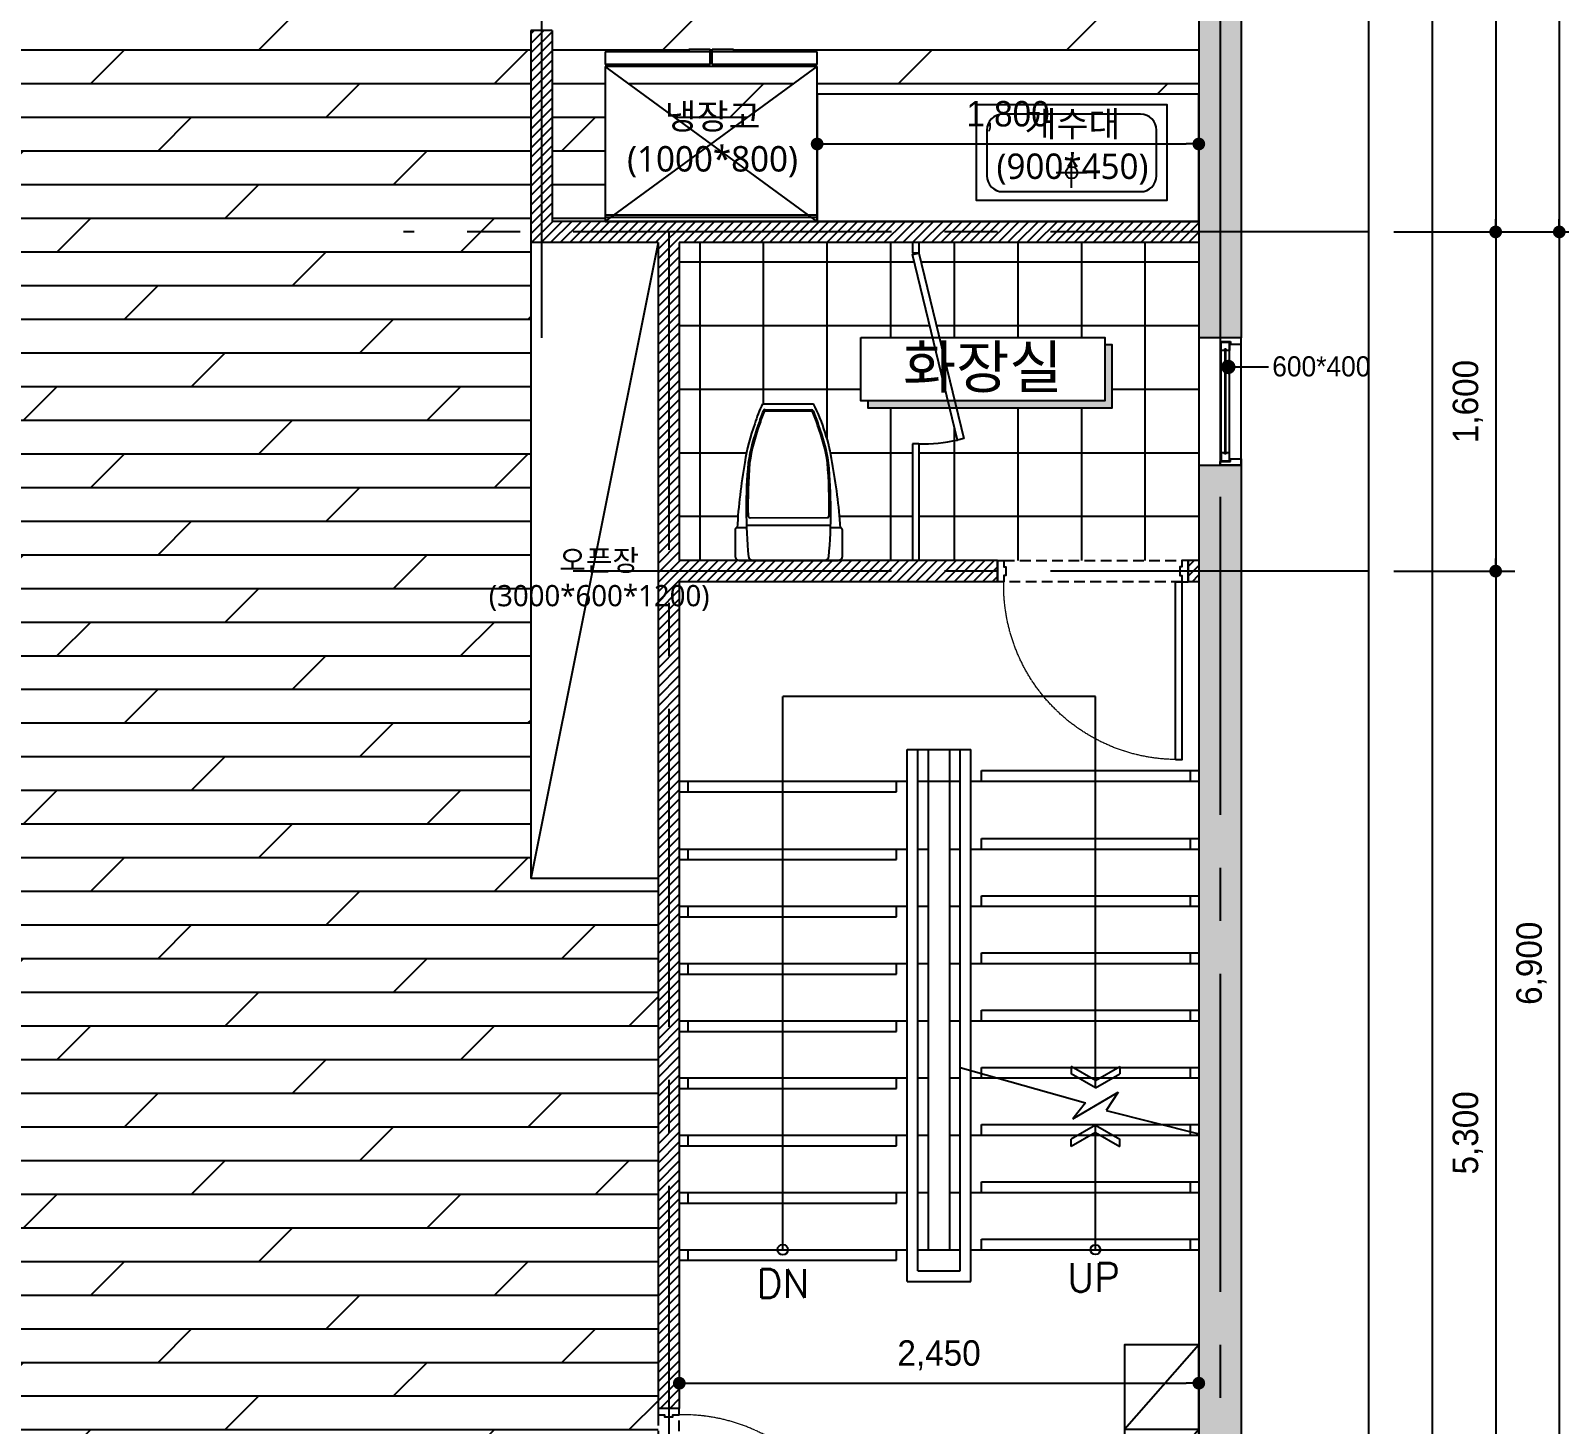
# Model space of a CAD drawing. Header units: millimetres. Extents: x -224448 to 1592092, y -164641 to 319001.
# Drawn here: x 163693 to 170903, y 86336 to 92912 of the extents above; entities that cross this region are included whole.
import ezdxf
from ezdxf.enums import TextEntityAlignment as Align

# ---------------------------------------------------------------- set-up
doc = ezdxf.new("R2010")
doc.units = ezdxf.units.MM
for name, pattern in [('CEN', [62, 60, -1, 0, -1]), ('CENTER2', [1.125, 0.75, -0.125, 0.125, -0.125]), ('HIDDEN', [9.525, 6.35, -3.175])]:
    doc.linetypes.add(name, pattern=pattern)
doc.layers.get('Defpoints').update_dxf_attribs({"color": 35})
for name, color, linetype in [('ARREA', 1, 'Continuous'), ('CORE', 7, 'Continuous'), ('DIM', 3, 'Continuous'), ('FUR', 6, 'Continuous'), ('i-furn-bath', 6, 'Continuous'), ('I-SYM', 4, 'Continuous'), ('I-TEXT', 7, 'Continuous'), ('I_CON', 2, 'Continuous'), ('I_DOOR', 4, 'Continuous'), ('I_FUR', 6, 'Continuous'), ('I_HAT', 8, 'Continuous'), ('I_TXT', 7, 'Continuous'), ('I_WALL', 3, 'Continuous'), ('I_WIN', 5, 'Continuous')]:
    doc.layers.add(name, color=color, linetype=linetype)
doc.layers.add('I_CEN', color=1, linetype='CEN', lineweight=13)
doc.styles.add('HY울릉도', font='')
doc.styles.add('IABU-글꼴스타일', font='')
doc.styles.add('NTOP', font='Dotum.ttf')
doc.styles.add('ROMANS', font='romans', dxfattribs={"height": 135})
doc.styles.add('맑은고딕', font='malgun.ttf')
doc.styles.get('HY울릉도').set_extended_font_data('HY울릉도L')
doc.styles.get('IABU-글꼴스타일').set_extended_font_data('HY울릉도L')
doc.dimstyles.new('IABC-100 (SUB)', dxfattribs={"dimscale": 60, "dimtxt": 2, "dimasz": 1, "dimexe": 1.5, "dimexo": 2, "dimgap": 1, "dimtad": 1, "dimdec": 0, "dimdsep": 46, "dimlunit": 6, "dimtxsty": 'IABU-글꼴스타일', "dimblk": '1234_Dot', "dimcen": 1, "dimclrd": 4, "dimclre": 4, "dimclrt": 7, "dimadec": 0, "dimazin": 0, "dimtfac": 1, "dimtdec": 0, "dimtix": 1, "dimtmove": 2, "dimatfit": 3, "dimldrblk": '1234_Dot', "dimfxl": 2, "dimtolj": 1, "dimtzin": 0, "dimarcsym": 0})

# ---------------------------------------------------------------- blocks, each defined once
blk = doc.blocks.new('klsdfa')
at = {"layer": 'I_CEN'}
blk.add_arc((2937606.3, -1355168), 820.3, 90.70525, 181.30421, dxfattribs=at)
at = {"layer": 'I_DOOR'}
for points in [[(2937596.2, -1354346.6), (2937596.2, -1355186.6), (2937626.2, -1355186.6), (2937626.2, -1354346.6)], [(2936756.2, -1355186.6), (2936756.2, -1355286.6), (2936786.2, -1355286.6), (2936786.2, -1355256.6), (2936796.2, -1355256.6), (2936796.2, -1355216.6), (2936786.2, -1355216.6), (2936786.2, -1355186.6), (2936756.2, -1355186.6)], [(2937656.2, -1355186.6), (2937656.2, -1355286.6), (2937626.2, -1355286.6), (2937626.2, -1355256.6), (2937616.2, -1355256.6), (2937616.2, -1355216.6), (2937626.2, -1355216.6), (2937626.2, -1355186.6), (2937656.2, -1355186.6)]]:
    blk.add_lwpolyline(points, close=True, dxfattribs=at)
at = {"layer": 'I_FUR', "color": 8, "linetype": 'HIDDEN', "ltscale": 8}
for p, q in [((2937626.2, -1355186.6), (2936786.2, -1355186.6)), ((2936786.2, -1355286.6), (2937626.2, -1355286.6))]:
    blk.add_line(p, q, dxfattribs=at)
blk = doc.blocks.new('55')
at = {"layer": 'CORE', "color": 1}
for p, q in [((43002.5, 6190), (43002.5, 8800)), ((43002.5, 8080), (43002.5, 8800)), ((44477.5, 8800), (43002.5, 8800)), ((44477.5, 6953.3), (44477.5, 8800)), ((43940, 8450), (44965, 8450)), ((43940, 8400), (43940, 8450)), ((44925, 8450), (44925, 8400)), ((42555, 8400), (42555, 8350)), ((43540, 8350), (43540, 8400)), ((42515, 8350), (43540, 8350)), ((42555, 8080), (42555, 8030)), ((43540, 8030), (43540, 8080)), ((43940, 8130), (44965, 8130)), ((43940, 8080), (43940, 8130)), ((44925, 8130), (44925, 8080)), ((42515, 8030), (43540, 8030)), ((43940, 7860), (44965, 7860)), ((43940, 7810), (43940, 7860)), ((44925, 7860), (44925, 7810)), ((42555, 7810), (42555, 7760)), ((43540, 7760), (43540, 7810)), ((42515, 7760), (43540, 7760)), ((43940, 7590), (44965, 7590)), ((43940, 7540), (43940, 7590)), ((44925, 7590), (44925, 7540)), ((42555, 7540), (42555, 7490)), ((43540, 7490), (43540, 7540)), ((42515, 7490), (43540, 7490)), ((43940, 7320), (44965, 7320)), ((43940, 7270), (43940, 7320)), ((44925, 7320), (44925, 7270)), ((42515, 7220), (43540, 7220)), ((42555, 7270), (42555, 7220)), ((43540, 7220), (43540, 7270)), ((42555, 7000), (42555, 6950)), ((43540, 6950), (43540, 7000)), ((43840, 7049.5), (44430.8, 6883.2)), ((43940, 7050), (44965, 7050)), ((43940, 7000), (43940, 7050)), ((44925, 7050), (44925, 7000)), ((42515, 6950), (43540, 6950)), ((44371, 6807.4), (44584, 6933.7)), ((44584, 6933.7), (44528.8, 6846.9)), ((44430.8, 6883.2), (44371, 6807.4)), ((43940, 6780), (44965, 6780)), ((43940, 6730), (43940, 6780)), ((44528.8, 6846.9), (44965, 6736.5)), ((44925, 6780), (44925, 6730)), ((42555, 6730), (42555, 6680)), ((43540, 6680), (43540, 6730)), ((44477.5, 6190), (44477.5, 6777.4)), ((42515, 6680), (43540, 6680)), ((43940, 6510), (44965, 6510)), ((43940, 6460), (43940, 6510)), ((44925, 6510), (44925, 6460)), ((42555, 6460), (42555, 6410)), ((43540, 6410), (43540, 6460)), ((42515, 6410), (43540, 6410)), ((43940, 6240), (44965, 6240)), ((43940, 6190), (43940, 6240)), ((44925, 6240), (44925, 6190)), ((42515, 6140), (43540, 6140)), ((42555, 6190), (42555, 6140)), ((43540, 6140), (43540, 6190))]:
    blk.add_line(p, q, dxfattribs=at)
at = {"layer": 'CORE'}
for p, q in [((43590, 6040), (43590, 8550)), ((43590, 8550), (43890, 8550)), ((43640, 6090), (43640, 8550)), ((43690, 6190), (43690, 8550)), ((43790, 6190), (43790, 8550)), ((43840, 6090), (43840, 8550)), ((43890, 6040), (43890, 8550)), ((42515, 8400), (43590, 8400)), ((43640, 8400), (43690, 8400)), ((43640, 8400), (43840, 8400)), ((43790, 8400), (43840, 8400)), ((43890, 8400), (44965, 8400)), ((42515, 8080), (43590, 8080)), ((43640, 8080), (43690, 8080)), ((43790, 8080), (43840, 8080)), ((43890, 8080), (44965, 8080)), ((42515, 7810), (43590, 7810)), ((43640, 7810), (43690, 7810)), ((43790, 7810), (43840, 7810)), ((43890, 7810), (44965, 7810)), ((42515, 7540), (43590, 7540)), ((43640, 7540), (43690, 7540)), ((43790, 7540), (43840, 7540)), ((43890, 7540), (44965, 7540)), ((42515, 7270), (43590, 7270)), ((43640, 7270), (43690, 7270)), ((43790, 7270), (43840, 7270)), ((43890, 7270), (44965, 7270)), ((42515, 7000), (43590, 7000)), ((43640, 7000), (43690, 7000)), ((43790, 7000), (43840, 7000)), ((43890, 7000), (44965, 7000)), ((44477.5, 6988), (44363.2, 7054)), ((44363.2, 7054), (44363.2, 7019.3)), ((44477.5, 6953.3), (44363.2, 7019.3)), ((44477.5, 6988), (44591.8, 7054)), ((44477.5, 6953.3), (44591.8, 7019.3)), ((44591.8, 7054), (44591.8, 7019.3)), ((42515, 6730), (43590, 6730)), ((43640, 6730), (43690, 6730)), ((43790, 6730), (43840, 6730)), ((43890, 6730), (44965, 6730)), ((44477.5, 6777.4), (44363.2, 6711.5)), ((44477.5, 6742.8), (44363.2, 6676.8)), ((44363.2, 6676.8), (44363.2, 6711.5)), ((44477.5, 6777.4), (44591.8, 6711.5)), ((44477.5, 6742.8), (44591.8, 6676.8)), ((44591.8, 6676.8), (44591.8, 6711.5)), ((42515, 6460), (43590, 6460)), ((43640, 6460), (43690, 6460)), ((43790, 6460), (43840, 6460)), ((43890, 6460), (44965, 6460)), ((42515, 6190), (43590, 6190)), ((43640, 6190), (43840, 6190)), ((43890, 6190), (44965, 6190)), ((43640, 6090), (43840, 6090)), ((43590, 6040), (43890, 6040))]:
    blk.add_line(p, q, dxfattribs=at)
for centre, radius in [((43002.5, 6190), 24.4), ((44477.5, 6190), 23.2)]:
    blk.add_circle(centre, radius, dxfattribs=at)
at = {"layer": 'CORE', "color": 2, "style": 'ROMANS'}
for s, p in [('DN', (43004.5, 5963.3)), ('UP', (44468.7, 5991.5))]:
    blk.add_text(s, height=135, dxfattribs=at).set_placement(p, align=Align.CENTER)
blk = doc.blocks.new('ff')
at = {"layer": 'I_WIN', "linetype": 'Continuous'}
for p, q in [((43740, 8610), (43710, 8610)), ((43710, 8610), (43710, 8519.1)), ((43740, 8559.1), (43740, 8610)), ((44280, 8561.1), (44280, 8610)), ((44280, 8610), (44310, 8610)), ((44310, 8610), (44310, 8519.1)), ((44310, 8610), (44310, 8519)), ((43710, 8519.1), (43710, 8510.1)), ((43710, 8510.1), (43727.4, 8510.1)), ((43727.4, 8510.1), (43727.4, 8559.1)), ((43727.4, 8559.1), (43740, 8559.1)), ((43730.7, 8514.8), (43730.7, 8554.8)), ((43730.7, 8554.8), (43768.7, 8554.8)), ((44289.3, 8554.8), (43730.7, 8554.8)), ((43768.7, 8514.8), (43730.7, 8514.8)), ((44289.3, 8514.8), (43730.7, 8514.8)), ((43768.7, 8540.1), (43763.2, 8538.3)), ((43763.2, 8538.3), (43763.2, 8531.9)), ((44256.8, 8537.1), (43763.2, 8537.1)), ((43763.2, 8533.1), (44256.8, 8533.1)), ((43763.2, 8531.9), (43768.7, 8530.1)), ((43768.7, 8554.8), (43768.7, 8540.1)), ((43768.7, 8540.9), (43771.5, 8539.5)), ((43768.7, 8529.3), (43771.5, 8530.7)), ((43768.7, 8530.1), (43768.7, 8514.8)), ((43771.5, 8539.5), (43772, 8538.5)), ((43771.5, 8530.7), (43772, 8531.7)), ((43772, 8538.5), (43772.5, 8537.1)), ((43772, 8531.7), (43772.5, 8533.1)), ((44248, 8538.5), (44247.5, 8537.1)), ((44248, 8538.5), (44247.5, 8537.1)), ((44248, 8531.7), (44247.5, 8533.1)), ((44248, 8531.7), (44247.5, 8533.1)), ((44248.5, 8539.5), (44248, 8538.5)), ((44248.5, 8539.5), (44248, 8538.5)), ((44248.5, 8530.7), (44248, 8531.7)), ((44248.5, 8530.7), (44248, 8531.7)), ((44251.3, 8540.9), (44248.5, 8539.5)), ((44251.3, 8540.9), (44248.5, 8539.5)), ((44251.3, 8529.3), (44248.5, 8530.7)), ((44251.3, 8529.3), (44248.5, 8530.7)), ((44289.3, 8554.8), (44251.3, 8554.8)), ((44251.3, 8554.8), (44251.3, 8540.1)), ((44289.3, 8554.8), (44251.3, 8554.8)), ((44251.3, 8554.8), (44251.3, 8540.1)), ((44251.3, 8540.1), (44256.8, 8538.3)), ((44251.3, 8540.1), (44256.8, 8538.3)), ((44256.8, 8531.9), (44251.3, 8530.1)), ((44256.8, 8531.9), (44251.3, 8530.1)), ((44251.3, 8530.1), (44251.3, 8514.8)), ((44251.3, 8530.1), (44251.3, 8514.8)), ((44251.3, 8514.8), (44289.3, 8514.8)), ((44251.3, 8514.8), (44289.3, 8514.8)), ((44254.8, 8537.1), (44254.8, 8533.1)), ((44254.8, 8537.1), (44254.8, 8533.1)), ((44256.8, 8538.3), (44256.8, 8531.9)), ((44256.8, 8538.3), (44256.8, 8531.9)), ((44280, 8559), (44280, 8561.1)), ((44292.6, 8559), (44280, 8559)), ((44289.3, 8514.8), (44289.3, 8554.8)), ((44289.3, 8514.8), (44289.3, 8554.8)), ((44292.6, 8510), (44292.6, 8559)), ((44310, 8510), (44292.6, 8510)), ((44310, 8519.1), (44310, 8510.1)), ((44310, 8519), (44310, 8510))]:
    blk.add_line(p, q, dxfattribs=at)
blk.add_lwpolyline([(44310, 8610), (43710, 8610), (43710, 8510.1), (44310, 8510.1)], dxfattribs=at)
blk = doc.blocks.new('ggg2')
at = {"layer": 'FUR'}
for p, q in [((38105, 13490), (37610, 13490)), ((37610, 13490), (37610, 13430)), ((38105, 13500), (38005, 13500)), ((38005, 13500), (38005, 13490)), ((38105, 13490), (38105, 13500)), ((38105, 13430), (38105, 13490)), ((38215, 13500), (38115, 13500)), ((38115, 13490), (38115, 13500)), ((38610, 13490), (38115, 13490)), ((38115, 13430), (38115, 13490)), ((38215, 13500), (38215, 13490)), ((38610, 13430), (38610, 13490)), ((38105, 13430), (37610, 13430)), ((38610, 13420), (37610, 13420)), ((37610, 13420), (37610, 12690)), ((38610, 13430), (38115, 13430)), ((38610, 12690), (38610, 13420)), ((37610, 12720), (38610, 12720)), ((37610, 12710), (38610, 12710)), ((37610, 12690), (38610, 12690))]:
    blk.add_line(p, q, dxfattribs=at)
at = {"layer": 'I_HAT'}
for p, q in [((37610, 12690), (38610, 13420)), ((38610, 12690), (37610, 13420))]:
    blk.add_line(p, q, dxfattribs=at)
at = {"layer": 'I_TXT', "insert": (38116.7, 13071.7), "char_height": 120, "width": 3000, "attachment_point": 5, "style": '맑은고딕'}
blk.add_mtext('냉장고\\P(1000*800)', dxfattribs=at)
blk = doc.blocks.new('개수대')
at = {"layer": 'I_FUR'}
for p, q in [((43811.4, 12959.1), (43161.4, 12959.1)), ((43086.4, 12884.1), (43086.4, 12668.4)), ((43886.4, 12668.4), (43886.4, 12884.1)), ((43486.4, 12611.1), (43486.4, 12755.1)), ((43414.4, 12683.1), (43558.4, 12683.1)), ((43161.4, 12593.4), (43811.4, 12593.4))]:
    blk.add_line(p, q, dxfattribs=at)
blk.add_lwpolyline([(43036.4, 13003.4), (43036.4, 12553.4), (43936.4, 12553.4), (43936.4, 13003.4)], close=True, dxfattribs=at)
blk.add_circle((43486.4, 12683.1), 27.5, dxfattribs=at)
for centre, start, end in [((43161.4, 12884.1), 90, 180), ((43811.4, 12884.1), 0, 90), ((43161.4, 12668.4), 180, 270), ((43811.4, 12668.4), 270, 0)]:
    blk.add_arc(centre, 75, start, end, dxfattribs=at)
at = {"layer": 'I_TXT', "insert": (43490.6, 12800.1), "char_height": 120, "width": 3000, "attachment_point": 5, "style": '맑은고딕'}
blk.add_mtext('개수대\\P(900*450)', dxfattribs=at)
blk = doc.blocks.new('j1')
at = {"layer": 'i-furn-bath', "color": 6}
for p, q in [((19424, 13495.2), (19424.2, 13371)), ((19910.7, 13515.2), (19444, 13515.2)), ((19931, 13371), (19930.8, 13495.2)), ((19434.2, 13361), (19480.4, 13361)), ((19480.4, 13350.3), (19876.9, 13350.1)), ((19876.6, 13360.9), (19921, 13361)), ((19801.3, 12776.1), (19560.6, 12776.1))]:
    blk.add_line(p, q, dxfattribs=at)
at = {"layer": 'i-furn-bath', "color": 8}
for p, q in [((19859.5, 13313.5), (19497.1, 13313)), ((19788.3, 12808.5), (19570.5, 12808.7)), ((19788.3, 12803.5), (19570.5, 12803.7))]:
    blk.add_line(p, q, dxfattribs=at)
at = {"layer": 'i-furn-bath', "color": 6}
for centre, radius, start, end in [((19444, 13495.2), 20, 90.08414, 180.08414), ((19508.3, 13495.3), 20, 90.08414, 180.08414), ((19910.8, 13495.2), 20, 0.08414, 90.08414), ((19434.2, 13371), 10, 180.08414, 270.08414), ((21971.8, 13520.8), 2542.6, 183.6048, 190.62391), ((17396, 13502.2), 2528.9, 349.76152, 356.7996), ((19921, 13371), 10, 270.08414, 0.08414), ((20391.9, 13192.6), 929.8, 188.69222, 206.61254), ((18965.1, 13190.5), 929.8, 339.86124, 351.47605), ((19243.8, 13047.5), 602.6, 336.74295, 343.4052), ((19243.8, 13047.5), 620.1, 334.04552, 343.4052)]:
    blk.add_arc(centre, radius, start, end, dxfattribs=at)
at = {"layer": 'i-furn-bath', "color": 8}
for centre, radius, start, end in [((21965.8, 13283.6), 2486.5, 175.04644, 185.29838), ((19847.8, 13495.2), 20, 0.08414, 90.08414), ((17399.4, 13268.9), 2478.9, 355.04006, 5.28477), ((21955.6, 13257.9), 2468.9, 178.95124, 184.71787), ((19497.1, 13303), 10, 90.08414, 178.95124), ((19859.5, 13303.5), 10, 1.21704, 90.08414), ((17401.2, 13251.3), 2468.9, 355.45041, 1.21704), ((20392.6, 13192.6), 913.1, 188.72366, 200.37929), ((20392.6, 13192.6), 908.1, 188.72366, 200.37929), ((18964.4, 13190.5), 908.1, 339.78899, 351.44461), ((18963.9, 13199.4), 916.6, 339.27822, 350.91152), ((20084.1, 13044.5), 573.1, 197.21229, 204.19184), ((20084.1, 13044.5), 568.1, 197.21615, 204.19717), ((19243.8, 13047.5), 597.6, 336.74295, 343.4052), ((19570.5, 12813.7), 10, 203.56976, 270.44477), ((19570.5, 12813.7), 5, 203.56976, 270.44477), ((19788.2, 12813.5), 5, 270.44477, 336.74295), ((19788.2, 12813.5), 10, 270.44477, 336.74295)]:
    blk.add_arc(centre, radius, start, end, dxfattribs=at)
blk = doc.blocks.new('J2')
at = {"layer": 'FUR'}
for p, q in [((40263.6, 5691.2), (39913.6, 5691.2)), ((40263.6, 5291.2), (39913.6, 5291.2)), ((38163.6, 4891.2), (38163.6, 4541.2)), ((38513.6, 4891.2), (38513.6, 4541.2)), ((38863.6, 4891.2), (38863.6, 4541.2)), ((39213.6, 4891.2), (39213.6, 4541.2)), ((39563.6, 4891.2), (39563.6, 4541.2)), ((39913.6, 4891.2), (39913.6, 4541.2))]:
    blk.add_line(p, q, dxfattribs=at)
for points in [[(40263.6, 6091.2), (39913.6, 6091.2), (39913.6, 4891.2), (40263.6, 4891.2)], [(37813.6, 4891.2), (40263.6, 4891.2), (40263.6, 4541.2), (37813.6, 4541.2)]]:
    blk.add_lwpolyline(points, close=True, dxfattribs=at)
at = {"layer": 'I_HAT', "ltscale": 50}
for p, q in [((40263.6, 6091.2), (39913.6, 5691.2)), ((40263.6, 5691.2), (39913.6, 5291.2)), ((40263.6, 5291.2), (39913.6, 4891.2)), ((38163.6, 4891.2), (37813.6, 4541.2)), ((38513.6, 4891.2), (38163.6, 4541.2)), ((38863.6, 4891.2), (38513.6, 4541.2)), ((39213.6, 4891.2), (38863.6, 4541.2)), ((39563.6, 4891.2), (39213.6, 4541.2)), ((39913.6, 4891.2), (39563.6, 4541.2)), ((40263.6, 4891.2), (39913.6, 4541.2))]:
    blk.add_line(p, q, dxfattribs=at)
blk = doc.blocks.new('1234_Dot')
at = {"color": 0, "linetype": 'ByBlock', "lineweight": -2}
blk.add_line((-0.5, 0), (-1, 0), dxfattribs=at)
at = {"color": 0, "linetype": 'ByBlock', "const_width": 0.5}
blk.add_lwpolyline([(-0.25, 0, 1), (0.25, 0, 1)], format="xyb", close=True, dxfattribs=at)
blk = doc.blocks.new('*D82')
at = {"layer": 'Defpoints', "color": 0, "ltscale": 50, "transparency": 16777216}
for p in [(170002.5, 95611.6), (170002.5, 91961.6), (170602.5, 91961.6)]:
    blk.add_point(p, dxfattribs=at)
at = {"layer": 'DIM', "color": 4, "lineweight": -2, "ltscale": 50, "transparency": 16777216}
for p, q in [((170122.5, 95611.6), (170692.5, 95611.6)), ((170602.5, 95551.6), (170602.5, 92021.6)), ((170122.5, 91961.6), (170692.5, 91961.6))]:
    blk.add_line(p, q, dxfattribs=at)
at = {"layer": 'DIM', "color": 4, "lineweight": -2, "ltscale": 50, "transparency": 16777216, "xscale": 60, "yscale": 60, "zscale": 60}
for p, rotation in [((170602.5, 95611.6), 90), ((170602.5, 91961.6), 270)]:
    blk.add_blockref('1234_Dot', p, dxfattribs=dict(at, rotation=rotation))
at = {"layer": 'DIM', "color": 7, "ltscale": 50, "transparency": 16777216, "insert": (170471.1, 93786.6), "char_height": 120, "attachment_point": 5, "rotation": 90, "style": 'IABU-글꼴스타일'}
blk.add_mtext('\\A1;3,650', dxfattribs=at)
blk = doc.blocks.new('*D83')
at = {"layer": 'Defpoints', "color": 0, "ltscale": 50, "transparency": 16777216}
for p in [(170002.5, 91961.6), (170002.5, 90361.6), (170602.5, 90361.6)]:
    blk.add_point(p, dxfattribs=at)
at = {"layer": 'DIM', "color": 4, "lineweight": -2, "ltscale": 50, "transparency": 16777216}
for p, q in [((170122.5, 91961.6), (170692.5, 91961.6)), ((170602.5, 91901.6), (170602.5, 90421.6)), ((170122.5, 90361.6), (170692.5, 90361.6))]:
    blk.add_line(p, q, dxfattribs=at)
at = {"layer": 'DIM', "color": 4, "lineweight": -2, "ltscale": 50, "transparency": 16777216, "xscale": 60, "yscale": 60, "zscale": 60}
for p, rotation in [((170602.5, 91961.6), 90), ((170602.5, 90361.6), 270)]:
    blk.add_blockref('1234_Dot', p, dxfattribs=dict(at, rotation=rotation))
at = {"layer": 'DIM', "color": 7, "ltscale": 50, "transparency": 16777216, "insert": (170471.1, 91161.6), "char_height": 120, "attachment_point": 5, "rotation": 90, "style": 'IABU-글꼴스타일'}
blk.add_mtext('\\A1;1,600', dxfattribs=at)
blk = doc.blocks.new('*D84')
at = {"layer": 'Defpoints', "color": 0, "ltscale": 50, "transparency": 16777216}
for p in [(170002.5, 90361.6), (170002.5, 85061.6), (170602.5, 85061.6)]:
    blk.add_point(p, dxfattribs=at)
at = {"layer": 'DIM', "color": 4, "lineweight": -2, "ltscale": 50, "transparency": 16777216}
for p, q in [((170122.5, 90361.6), (170692.5, 90361.6)), ((170602.5, 90301.6), (170602.5, 85121.6)), ((170122.5, 85061.6), (170692.5, 85061.6))]:
    blk.add_line(p, q, dxfattribs=at)
at = {"layer": 'DIM', "color": 4, "lineweight": -2, "ltscale": 50, "transparency": 16777216, "xscale": 60, "yscale": 60, "zscale": 60}
for p, rotation in [((170602.5, 90361.6), 90), ((170602.5, 85061.6), 270)]:
    blk.add_blockref('1234_Dot', p, dxfattribs=dict(at, rotation=rotation))
at = {"layer": 'DIM', "color": 7, "ltscale": 50, "transparency": 16777216, "insert": (170471.1, 87711.6), "char_height": 120, "attachment_point": 5, "rotation": 90, "style": 'IABU-글꼴스타일'}
blk.add_mtext('\\A1;5,300', dxfattribs=at)
blk = doc.blocks.new('*D85')
at = {"layer": 'Defpoints', "color": 0, "ltscale": 50, "transparency": 16777216}
for p in [(170002.5, 96761.6), (170002.5, 85061.6), (171202.5, 85061.6)]:
    blk.add_point(p, dxfattribs=at)
at = {"layer": 'DIM', "color": 4, "lineweight": -2, "ltscale": 50, "transparency": 16777216}
for p, q in [((170122.5, 96761.6), (171292.5, 96761.6)), ((171202.5, 96701.6), (171202.5, 85121.6)), ((170122.5, 85061.6), (171292.5, 85061.6))]:
    blk.add_line(p, q, dxfattribs=at)
at = {"layer": 'DIM', "color": 4, "lineweight": -2, "ltscale": 50, "transparency": 16777216, "xscale": 60, "yscale": 60, "zscale": 60}
for p, rotation in [((171202.5, 96761.6), 90), ((171202.5, 85061.6), 270)]:
    blk.add_blockref('1234_Dot', p, dxfattribs=dict(at, rotation=rotation))
at = {"layer": 'DIM', "color": 7, "ltscale": 50, "transparency": 16777216, "insert": (171071.1, 90911.6), "char_height": 120, "attachment_point": 5, "rotation": 90, "style": 'IABU-글꼴스타일'}
blk.add_mtext('\\A1;11,700', dxfattribs=at)
blk = doc.blocks.new('*D86')
at = {"layer": 'Defpoints', "color": 0, "ltscale": 50, "transparency": 16777216}
for p in [(170002.5, 96761.6), (170002.5, 91961.6), (170902.5, 91961.6)]:
    blk.add_point(p, dxfattribs=at)
at = {"layer": 'DIM', "color": 4, "lineweight": -2, "ltscale": 50, "transparency": 16777216}
for p, q in [((170122.5, 96761.6), (170992.5, 96761.6)), ((170902.5, 96701.6), (170902.5, 92021.6)), ((170122.5, 91961.6), (170992.5, 91961.6))]:
    blk.add_line(p, q, dxfattribs=at)
at = {"layer": 'DIM', "color": 4, "lineweight": -2, "ltscale": 50, "transparency": 16777216, "xscale": 60, "yscale": 60, "zscale": 60}
for p, rotation in [((170902.5, 96761.6), 90), ((170902.5, 91961.6), 270)]:
    blk.add_blockref('1234_Dot', p, dxfattribs=dict(at, rotation=rotation))
at = {"layer": 'DIM', "color": 7, "ltscale": 50, "transparency": 16777216, "insert": (170771.1, 94361.6), "char_height": 120, "attachment_point": 5, "rotation": 90, "style": 'IABU-글꼴스타일'}
blk.add_mtext('\\A1;4,800', dxfattribs=at)
blk = doc.blocks.new('*D87')
at = {"layer": 'Defpoints', "color": 0, "ltscale": 50, "transparency": 16777216}
for p in [(170002.5, 91961.6), (170002.5, 85061.6), (170902.5, 85061.6)]:
    blk.add_point(p, dxfattribs=at)
at = {"layer": 'DIM', "color": 4, "lineweight": -2, "ltscale": 50, "transparency": 16777216}
for p, q in [((170122.5, 91961.6), (170992.5, 91961.6)), ((170902.5, 91901.6), (170902.5, 85121.6)), ((170122.5, 85061.6), (170992.5, 85061.6))]:
    blk.add_line(p, q, dxfattribs=at)
at = {"layer": 'DIM', "color": 4, "lineweight": -2, "ltscale": 50, "transparency": 16777216, "xscale": 60, "yscale": 60, "zscale": 60}
for p, rotation in [((170902.5, 91961.6), 90), ((170902.5, 85061.6), 270)]:
    blk.add_blockref('1234_Dot', p, dxfattribs=dict(at, rotation=rotation))
at = {"layer": 'DIM', "color": 7, "ltscale": 50, "transparency": 16777216, "insert": (170771.1, 88511.6), "char_height": 120, "attachment_point": 5, "rotation": 90, "style": 'IABU-글꼴스타일'}
blk.add_mtext('\\A1;6,900', dxfattribs=at)
blk = doc.blocks.new('*D99')
at = {"layer": 'Defpoints', "color": 0, "ltscale": 50, "transparency": 16777216}
for p in [(166752.5, 86600.5), (169202.5, 86600.5), (169202.5, 86530.5)]:
    blk.add_point(p, dxfattribs=at)
at = {"layer": 'DIM', "color": 4, "lineweight": -2, "ltscale": 50, "transparency": 16777216}
for p, q in [((166812.5, 86530.5), (169142.5, 86530.5)), ((166752.5, 86480.5), (166752.5, 86440.5)), ((169202.5, 86480.5), (169202.5, 86440.5))]:
    blk.add_line(p, q, dxfattribs=at)
at = {"layer": 'DIM', "color": 4, "lineweight": -2, "ltscale": 50, "transparency": 16777216, "xscale": 60, "yscale": 60, "zscale": 60, "rotation": 180}
blk.add_blockref('1234_Dot', (166752.5, 86530.5), dxfattribs=at)
at = {"layer": 'DIM', "color": 4, "lineweight": -2, "ltscale": 50, "transparency": 16777216, "xscale": 60, "yscale": 60, "zscale": 60}
blk.add_blockref('1234_Dot', (169202.5, 86530.5), dxfattribs=at)
at = {"layer": 'DIM', "color": 7, "ltscale": 50, "transparency": 16777216, "insert": (167977.5, 86661.9), "char_height": 120, "attachment_point": 5, "style": 'IABU-글꼴스타일'}
blk.add_mtext('\\A1;2,450', dxfattribs=at)
blk = doc.blocks.new('*D104')
at = {"layer": 'Defpoints', "color": 0, "ltscale": 50, "transparency": 16777216}
for p in [(167402.5, 92376.6), (169202.5, 92376.6), (169202.5, 92376.6)]:
    blk.add_point(p, dxfattribs=at)
at = {"layer": 'DIM', "color": 4, "lineweight": -2, "ltscale": 50, "transparency": 16777216}
for p, q in [((167402.5, 92496.6), (167402.5, 92466.6)), ((169202.5, 92496.6), (169202.5, 92466.6)), ((167462.5, 92376.6), (169142.5, 92376.6))]:
    blk.add_line(p, q, dxfattribs=at)
at = {"layer": 'DIM', "color": 4, "lineweight": -2, "ltscale": 50, "transparency": 16777216, "xscale": 60, "yscale": 60, "zscale": 60, "rotation": 180}
blk.add_blockref('1234_Dot', (167402.5, 92376.6), dxfattribs=at)
at = {"layer": 'DIM', "color": 4, "lineweight": -2, "ltscale": 50, "transparency": 16777216, "xscale": 60, "yscale": 60, "zscale": 60}
blk.add_blockref('1234_Dot', (169202.5, 92376.6), dxfattribs=at)
at = {"layer": 'DIM', "color": 7, "ltscale": 50, "transparency": 16777216, "insert": (168302.5, 92508.1), "char_height": 120, "attachment_point": 5, "style": 'IABU-글꼴스타일'}
blk.add_mtext('\\A1;1,800', dxfattribs=at)

msp = doc.modelspace()

# ---------------------------------------------------------------- hatches: boundary and pattern name
at = {"layer": 'I-SYM', "linetype": 'Continuous', "ltscale": 0.5}
h = msp.add_hatch(color=9, dxfattribs=at)
h.dxf.hatch_style = 1
edge = h.paths.add_edge_path()
edge.add_arc((169341.513, 91324.733), 34.266, 0, 360)
at = {"layer": 'I_HAT'}
h = msp.add_hatch(color=256, dxfattribs=at)
h.dxf.hatch_style = 1
h.paths.add_polyline_path([(169402.484, 90861.633), (169202.484, 90861.633), (169202.484, 85161.633), (168977.484, 85161.633), (168977.484, 84961.633), (169402.484, 84961.633)])
h.paths.add_polyline_path([(166977.484, 85161.633), (166752.484, 85161.633), (166752.484, 85511.633), (166652.484, 85511.633), (166652.484, 85161.633), (166152.484, 85161.633), (166152.484, 84961.633), (166977.484, 84961.633)])
h.paths.add_polyline_path([(156902.484, 88311.633), (156902.484, 90311.633), (156902.484, 94511.633), (156902.484, 96661.633), (157302.484, 96661.633), (157302.484, 96861.633), (156702.484, 96861.633), (156702.484, 96661.633), (156702.484, 84961.633), (157302.484, 84961.633), (157302.484, 85161.633), (156902.484, 85161.633)])
h.paths.add_polyline_path([(169402.484, 96661.633), (169402.484, 96861.633), (168802.484, 96861.633), (168802.484, 96661.633), (169202.484, 96661.633), (169202.484, 95390.458), (169402.484, 95390.458)])
h.paths.add_polyline_path([(169402.484, 95390.458), (169202.484, 95390.458), (169202.484, 94611.633), (169202.484, 91811.633), (169202.484, 91461.633), (169402.484, 91461.633)])
h = msp.add_hatch(dxfattribs=at)
h.set_pattern_fill('ANSI31', color=256, scale=10)
h.set_pattern_definition([(45, (-20650, 42020), (-22.4506403, 22.4506403), [])])
h.paths.add_polyline_path([(169202.484, 95661.633), (168902.484, 95661.633), (168902.484, 95561.633), (169202.484, 95561.633)])
h.paths.add_polyline_path([(167702.484, 95661.633), (166152.484, 95661.633), (166152.484, 95711.633), (166052.484, 95711.633), (166052.484, 94861.633), (166002.484, 94861.633), (166002.484, 94761.633), (166052.484, 94761.633), (166052.484, 94711.633), (166152.484, 94711.633), (166152.484, 95561.633), (167702.484, 95561.633)])
h.paths.add_polyline_path([(166152.484, 96661.633), (166052.484, 96661.633), (166052.484, 96611.633), (166152.484, 96611.633)])
h.paths.add_polyline_path([(164202.484, 94861.633), (156902.484, 94861.633), (156902.484, 94761.633), (164202.484, 94761.633)])
h.paths.add_polyline_path([(166152.484, 92911.633), (166052.484, 92911.633), (166052.484, 91911.633), (166652.484, 91911.633), (166652.484, 86411.633), (166752.484, 86411.633), (166752.484, 90311.633), (168252.484, 90311.633), (168252.484, 90411.633), (166752.484, 90411.633), (166752.484, 91911.633), (169202.484, 91911.633), (169202.484, 92011.633), (166152.484, 92011.633)])
h.paths.add_polyline_path([(169202.484, 90411.633), (169152.484, 90411.633), (169152.484, 90311.633), (169202.484, 90311.633)], flags=17)
h = msp.add_hatch(dxfattribs=at)
h.set_pattern_fill('DOLMIT', color=256, scale=25, double=1)
h.set_pattern_definition([(0, (-20650, 42020), (0, 158.75), []), (45, (-20650, 42020), (-317.4998, 317.4998), [224.5064, -449.0128])])
h.paths.add_polyline_path([(166052.484, 92911.633), (166052.484, 94711.633), (166052.484, 94761.633), (166002.484, 94761.633), (164202.484, 94761.633), (156952.484, 94761.633), (156952.484, 93911.708, -0.41421356), (156983.734, 93880.458, -0.41421356), (156952.484, 93849.208), (156952.484, 91961.633), (157952.484, 91961.633), (157952.484, 87961.633), (156952.484, 87961.633), (156952.484, 85161.633), (157302.484, 85161.633), (166152.484, 85161.633), (166652.484, 85161.633), (166652.484, 85511.633), (166652.484, 85541.633), (166652.484, 86381.633), (166652.484, 86411.633), (166652.484, 88911.633), (166052.484, 88911.633), (166052.484, 91911.633)])
h.paths.add_polyline_path([(162882.494, 90840.458), (162882.494, 90540.458), (161732.611, 90540.458), (161732.611, 90574.208), (161698.861, 90574.208), (161698.861, 90874.208), (162848.744, 90874.208), (162848.744, 90840.458)], flags=16)
edge = h.paths.add_edge_path(flags=16)
edge.add_spline(control_points=[(161687.407, 90323.89), (161668.054, 90352.91), (161564.961, 90406.394), (161613.984, 90255.433), (161553.739, 90280.803), (161503.888, 90313.829)], knot_values=[148.84740091, 148.84740091, 148.84740091, 148.84740091, 439.52376823, 623.75724495, 958.40229249, 958.40229249, 958.40229249, 958.40229249], degree=3, periodic=0)
edge.add_ellipse((161483.376, 90327.742), major_axis=(17.526, 17.526), ratio=1, start_angle=-45, end_angle=280.8512364, ccw=False)
h.paths.add_polyline_path([(169202.484, 94611.633), (169202.484, 95061.633), (168784.383, 95061.633, -0.15938052), (168808.009, 94989.403), (168808.009, 94963.864, -1.00000077), (168843.047, 94963.916), (168843.046, 94881.222, -0.99999923), (168311.922, 94880.994), (168311.937, 94963.864, -0.99939562), (168346.974, 94963.938), (168346.959, 94989.252, -0.15969714), (168370.585, 95061.633), (166152.484, 95061.633), (166152.484, 94711.633), (166152.484, 92911.633), (166152.484, 92011.633), (166402.484, 92011.633), (166402.484, 92741.633), (166902.484, 92376.633), (167402.484, 92741.633), (167402.484, 92611.633), (169202.484, 92611.633)])
h.paths.add_polyline_path([(166324.768, 94068.583), (166324.768, 94010.248), (166252.484, 93911.633), (166252.484, 93969.969)], flags=16)
h.paths.add_polyline_path([(166777.484, 94320.458), (167120.585, 94320.458, -0.15938672), (167096.959, 94392.691), (167096.974, 94418.227, -0.99981071), (167061.937, 94418.168), (167061.922, 94500.769, -1.00018932), (167593.046, 94501.097), (167593.047, 94418.227, -1.00001224), (167558.009, 94418.175), (167558.009, 94392.691, -0.15938679), (167534.383, 94320.458), (167820.585, 94320.458, -0.15938672), (167796.959, 94392.691), (167796.974, 94418.227, -0.99981071), (167761.937, 94418.168), (167761.922, 94500.769, -1.00018932), (168293.046, 94501.097), (168293.047, 94418.227, -1.00001224), (168258.009, 94418.175), (168258.009, 94392.691, -0.15938679), (168234.383, 94320.458), (168577.484, 94320.458), (168577.484, 93520.458), (168234.383, 93520.458, -0.15938052), (168258.009, 93448.228), (168258.009, 93422.689, -1.00000077), (168293.047, 93422.741), (168293.046, 93340.046, -0.99999923), (167761.922, 93339.819), (167761.937, 93422.689, -0.99939562), (167796.974, 93422.762), (167796.959, 93448.077, -0.15969714), (167820.585, 93520.458), (167534.383, 93520.458, -0.15938052), (167558.009, 93448.228), (167558.009, 93422.689, -1.00000077), (167593.047, 93422.741), (167593.046, 93340.046, -0.99999923), (167061.922, 93339.819), (167061.937, 93422.689, -0.99939562), (167096.974, 93422.762), (167096.959, 93448.077, -0.15969714), (167120.585, 93520.458), (166777.484, 93520.458)], flags=16)
h.paths.add_polyline_path([(166252.484, 93711.633), (166324.768, 93613.019), (166324.768, 93554.683), (166252.484, 93653.298)], flags=16)
h.paths.add_polyline_path([(167096.959, 94500.983, -0.87109763), (167558.009, 94501.097), (167558, 94452.556, 1.00021202), (167096.969, 94448.314)], flags=0)
h.paths.add_polyline_path([(167096.968, 93388.35, 1.00016557), (167557.999, 93392.591), (167558.009, 93339.819, -0.87109763), (167096.959, 93339.933)], flags=0)
h.paths.add_polyline_path([(167796.959, 94500.983, -0.87109763), (168258.009, 94501.097), (168258, 94452.556, 1.00021202), (167796.969, 94448.314)], flags=0)
h.paths.add_polyline_path([(166797.484, 92811.633), (166797.484, 92821.633), (166897.484, 92821.633), (166897.484, 92811.633), (166897.484, 92751.633), (166402.484, 92751.633), (166402.484, 92811.633)], flags=16)
h.paths.add_polyline_path([(166907.484, 92821.633), (167007.484, 92821.633), (167007.484, 92811.633), (167402.484, 92811.633), (167402.484, 92751.633), (166907.484, 92751.633), (166907.484, 92811.633)], flags=16)
h.paths.add_polyline_path([(167796.968, 93388.35, 1.00016557), (168257.999, 93392.591), (168258.009, 93339.819, -0.87109763), (167796.959, 93339.933)], flags=0)
h.paths.add_polyline_path([(161971.247, 90505.423), (162560.197, 90505.423), (162560.197, 90942.992), (161971.247, 90942.992)], flags=24)
h.paths.add_polyline_path([(161710.76, 90011.525), (162337.7, 90011.525), (162337.7, 90223.092), (161710.76, 90223.092)], flags=24)
h.paths.add_polyline_path([(161709.648, 90214.115), (163306.811, 90214.115), (163306.811, 90419.637), (161709.648, 90419.637)], flags=24)
h.paths.add_polyline_path([(159228.817, 93085.791), (160763.171, 93085.791), (160763.171, 93983.602), (159228.817, 93983.602)], flags=24)
h.paths.add_polyline_path([(156912.737, 89677.024), (158008.661, 89677.024), (158008.661, 90080.919), (156912.737, 90080.919)], flags=9)
h.paths.add_polyline_path([(165826.36, 90127.024), (166922.284, 90127.024), (166922.284, 90530.919), (165826.36, 90530.919)], flags=9)
h.paths.add_polyline_path([(166543.797, 92202.188), (167274.096, 92202.188), (167274.096, 92606.083), (166543.797, 92606.083)], flags=25)
h.paths.add_polyline_path([(167309.615, 93747.959), (168039.914, 93747.959), (168039.914, 94151.854), (167309.615, 94151.854)], flags=8)
h = msp.add_hatch(dxfattribs=at)
h.set_pattern_fill('_USER', color=256, scale=300, double=1, pattern_type=0)
h.set_pattern_definition([(0, (-20650, 42020), (0, 300), []), (90, (-20650, 42020), (-300, 2e-14), [])])
h.paths.add_polyline_path([(169202.484, 91811.633), (169202.484, 91911.633), (167882.484, 91911.633), (167882.484, 91858.152), (167977.927, 91464.208), (168758.743, 91464.208), (168758.743, 91430.458), (168792.493, 91430.458), (168792.493, 91130.458), (168058.787, 91130.458), (168093.558, 90986.938), (168064.402, 90979.875, -0.05215282), (167882.484, 90961.629), (167882.484, 90411.633), (168252.484, 90411.633), (168282.484, 90411.633), (169122.484, 90411.633), (169152.484, 90411.633), (169202.484, 90411.633), (169202.484, 90861.633), (169202.484, 91461.633)])
h.paths.add_polyline_path([(167850.773, 91861.633), (167852.484, 91861.633), (167852.484, 91911.633), (166752.484, 91911.633), (166752.484, 90411.633), (167035.476, 90411.633, -0.41421356), (167015.447, 90431.604), (167015.265, 90555.808, -0.41421356), (167025.25, 90565.823, -0.03071908), (167061.575, 90874.144, -0.05072261), (167108.153, 91056.459, -0.04086203), (167144.868, 91150.75), (167385.633, 91150.75, -0.07835189), (167473.464, 90874.749, -0.03063622), (167512.018, 90565.852, -0.41421356), (167522.032, 90555.867), (167522.215, 90431.663, -0.41421356), (167502.244, 90411.633), (167852.484, 90411.633), (167852.484, 90961.633), (167882.484, 90961.633), (167882.484, 90961.629, 0.05215282), (168064.402, 90979.875), (168027.919, 91130.458), (167642.61, 91130.458), (167642.61, 91164.208), (167608.86, 91164.208), (167608.86, 91464.208), (167947.059, 91464.208)])
h = msp.add_hatch(color=256, dxfattribs=at)
h.dxf.hatch_style = 1
h.paths.add_polyline_path([(168792.493, 91430.458), (168758.743, 91430.458), (168758.743, 91164.208), (167642.61, 91164.208), (167642.61, 91130.458), (168792.493, 91130.458)])

# ---------------------------------------------------------------- linework, layer by layer
at = {"layer": 'ARREA', "color": 1, "linetype": 'CENTER2', "ltscale": 2000}
for p, q in [((166102.484, 97461.633), (166102.484, 91311.633)), ((169302.484, 97461.633), (169302.484, 84361.633)), ((170002.484, 91961.633), (165452.484, 91961.633)), ((166702.484, 91961.633), (166702.484, 84361.633)), ((170002.484, 90361.633), (166052.484, 90361.633))]:
    msp.add_line(p, q, dxfattribs=at)
at = {"layer": 'Defpoints'}
for points in [[(155202.484, 98361.633), (170902.484, 98361.633), (170902.484, 83461.633), (155202.484, 83461.633)], [(155502.484, 98061.633), (170602.484, 98061.633), (170602.484, 83761.633), (155502.484, 83761.633)], [(155802.484, 97761.633), (170302.484, 97761.633), (170302.484, 84061.633), (155802.484, 84061.633)], [(156102.484, 97461.633), (170002.484, 97461.633), (170002.484, 84361.633), (156102.484, 84361.633)]]:
    msp.add_lwpolyline(points, close=True, dxfattribs=at)
at = {"layer": 'FUR'}
for p, q in [((167852.484, 91911.633), (167852.484, 91861.633)), ((167882.484, 91861.633), (167852.484, 91861.633)), ((167882.484, 91911.633), (167882.484, 91861.633)), ((167852.484, 90961.633), (167852.484, 90411.633)), ((167882.484, 90961.633), (167852.484, 90961.633)), ((167882.484, 90961.633), (167882.484, 90411.633))]:
    msp.add_line(p, q, dxfattribs=at)
for points in [[(169202.484, 92611.633), (167402.484, 92611.633), (167402.484, 92011.633), (169202.484, 92011.633)], [(168093.558, 90986.938), (168064.402, 90979.875), (167852.484, 91854.569), (167881.641, 91861.633)]]:
    msp.add_lwpolyline(points, close=True, dxfattribs=at)
msp.add_arc((167886.22, 91840.421), 878.799, 269.7014288, 281.6981502, dxfattribs=at)
at = {"layer": 'I-SYM', "color": 9, "linetype": 'Continuous', "ltscale": 0.5}
msp.add_line((169338.731, 91324.565), (169530.966, 91324.565), dxfattribs=at)
at = {"layer": 'I_CON', "color": 2}
for p, q in [((169402.484, 96661.633), (169402.484, 91461.633)), ((169202.484, 94611.633), (169202.484, 91811.633)), ((169202.484, 91811.633), (169202.484, 91461.633)), ((169202.484, 90861.633), (169202.484, 85161.633)), ((169402.484, 90861.633), (169402.484, 84961.633)), ((166752.484, 86411.633), (166652.484, 86411.633))]:
    msp.add_line(p, q, dxfattribs=at)
for points in [[(169402.484, 91461.633), (169202.484, 91461.633)], [(169202.484, 90861.633), (169402.484, 90861.633)]]:
    msp.add_lwpolyline(points, dxfattribs=at)
at = {"layer": 'I_FUR'}
for p in [(166052.484, 91911.633), (166652.484, 88911.633)]:
    msp.add_line(p, (166052.484, 88911.633), dxfattribs=at)
at = {"layer": 'I_HAT', "ltscale": 50}
msp.add_line((166652.484, 91911.633), (166052.484, 88911.633), dxfattribs=at)
at = {"layer": 'I_TXT', "color": 142}
msp.add_lwpolyline([(167608.86, 91464.208), (168758.743, 91464.208), (168758.743, 91164.208), (167608.86, 91164.208)], close=True, dxfattribs=at)
msp.add_lwpolyline([(168758.743, 91430.458), (168792.493, 91430.458), (168792.493, 91130.458), (167642.61, 91130.458), (167642.61, 91164.208)], dxfattribs=at)
at = {"layer": 'I_WALL'}
for p, q in [((166152.484, 92911.633), (166052.484, 92911.633)), ((166052.484, 92911.633), (166052.484, 91911.633)), ((166152.484, 92911.633), (166152.484, 92011.633)), ((169202.484, 92011.633), (166152.484, 92011.633)), ((166652.484, 91911.633), (166052.484, 91911.633)), ((166652.484, 91911.633), (166652.484, 86411.633)), ((166752.484, 91911.633), (166752.484, 90411.633)), ((169202.484, 91911.633), (166752.484, 91911.633)), ((168252.484, 90411.633), (166752.484, 90411.633)), ((168252.484, 90411.633), (168252.484, 90311.633)), ((169202.484, 90411.633), (169152.484, 90411.633)), ((169152.484, 90411.633), (169152.484, 90311.633)), ((168252.484, 90311.633), (166752.484, 90311.633)), ((166752.484, 90311.633), (166752.484, 86411.633)), ((169202.484, 90311.633), (169152.484, 90311.633))]:
    msp.add_line(p, q, dxfattribs=at)
at = {"layer": 'I_WIN'}
msp.add_lwpolyline([(169402.484, 91461.633), (169202.484, 91461.633), (169202.484, 90861.633), (169402.484, 90861.633)], close=True, dxfattribs=at)

# ---------------------------------------------------------------- block references
for name, p in [('개수대', (125116.107, 79558.266)), ('55', (124237.484, 80970.458)), ('J2', (128938.86, 80620.458))]:
    msp.add_blockref(name, p)
for name, p, rotation in [('ff', (160792.484, 135171.633), 270), ('j1', (186946.216, 103926.829), 180)]:
    msp.add_blockref(name, p, dxfattribs=dict(rotation=rotation))
at = {"layer": 'FUR'}
msp.add_blockref('ggg2', (128792.484, 79321.633), dxfattribs=at)
at = {"layer": 'I_DOOR', "color": 3, "xscale": -1, "rotation": 180}
msp.add_blockref('klsdfa', (-2768503.675, -1264875.007), dxfattribs=at)
at = {"layer": 'I_DOOR', "color": 3, "rotation": 270}
msp.add_blockref('klsdfa', (1521939.125, 3023167.793), dxfattribs=at)

# ---------------------------------------------------------------- texts
at = {"layer": 'I-TEXT', "color": 0, "insert": (170114.862, 91326.883), "char_height": 95, "width": 1132.16295, "attachment_point": 5, "style": 'NTOP'}
msp.add_mtext('\\pxql;600*400', dxfattribs=at)
at = {"layer": 'I_TXT', "color": 142, "insert": (168183.802, 91314.208), "char_height": 200, "width": 1149.88274, "attachment_point": 5, "style": 'HY울릉도'}
msp.add_mtext('{\\fPretendard Variable Medium|b0|i0|c129|p2;화장실}', dxfattribs=at)
at = {"layer": 'I_TXT', "insert": (166374.526, 90318.136), "char_height": 100, "width": 3000, "attachment_point": 5, "style": '맑은고딕'}
msp.add_mtext('오픈장\\P(3000*600*1200)', dxfattribs=at)

# ---------------------------------------------------------------- dimensions: what is measured, and where the dimension line sits
at = {"layer": 'DIM', "ltscale": 50}
for base, p1, p2, picture, middle in [((171202.484, 85061.633), (170002.484, 96761.633), (170002.484, 85061.633), '*D85', (171071.056, 90911.633)), ((170902.484, 91961.633), (170002.484, 96761.633), (170002.484, 91961.633), '*D86', (170771.056, 94361.633)), ((170602.484, 91961.633), (170002.484, 95611.633), (170002.484, 91961.633), '*D82', (170471.056, 93786.633)), ((170602.484, 90361.633), (170002.484, 91961.633), (170002.484, 90361.633), '*D83', (170471.056, 91161.633)), ((170902.484, 85061.633), (170002.484, 91961.633), (170002.484, 85061.633), '*D87', (170771.056, 88511.633)), ((170602.484, 85061.633), (170002.484, 90361.633), (170002.484, 85061.633), '*D84', (170471.056, 87711.633))]:
    dim = msp.add_linear_dim(base=base, p1=p1, p2=p2, angle=90, dimstyle='IABC-100 (SUB)', dxfattribs=at)
    dim.commit()
    dim.dimension.update_dxf_attribs({"geometry": picture, "text_midpoint": middle})
for base, p1, p2, picture, middle in [((169202.484, 92376.633), (167402.484, 92376.633), (169202.484, 92376.633), '*D104', (168302.484, 92508.062)), ((169202.484, 86530.458), (166752.484, 86600.458), (169202.484, 86600.458), '*D99', (167977.484, 86661.887))]:
    dim = msp.add_linear_dim(base=base, p1=p1, p2=p2, dimstyle='IABC-100 (SUB)', dxfattribs=at)
    dim.commit()
    dim.dimension.update_dxf_attribs({"geometry": picture, "text_midpoint": middle})

doc.saveas('drawing.dxf')
